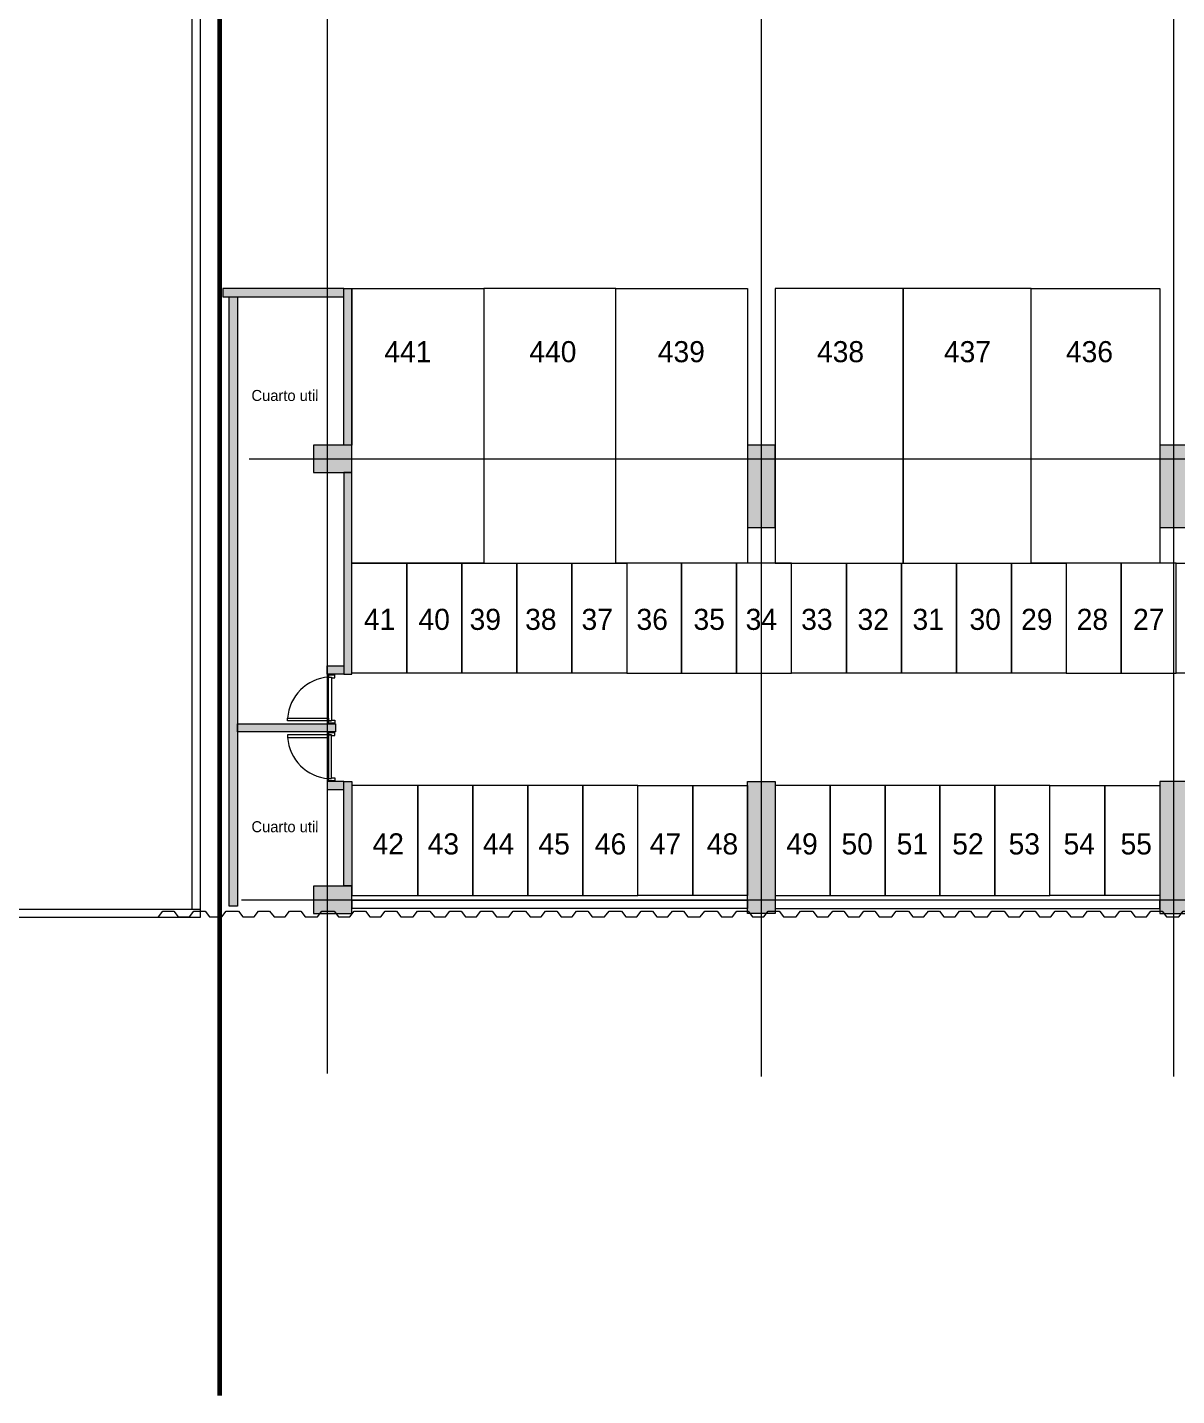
# Model space of a CAD drawing. Header units: metres. Extents: x 32 to 132, y -29 to 44.
# Drawn here: x 79.88 to 100.8, y -28.97 to -4.07 of the extents above; entities that cross this region are included whole.
import ezdxf

# ---------------------------------------------------------------- set-up
doc = ezdxf.new("R2010")
doc.units = ezdxf.units.M
doc.header["$LTSCALE"] = 100
doc.layers.add('A-WALL', color=8, linetype='Continuous', lineweight=9)
doc.layers.add('Arqui', color=8, linetype='Continuous', lineweight=0)

# ---------------------------------------------------------------- blocks, each defined once
blk = doc.blocks.new('A$C648cc0e8')
at = {"layer": 'Arqui'}
blk.add_lwpolyline([(51.147, 8.852), (51.147, 63.177), (51.298, 63.177), (51.298, 8.852)], dxfattribs=at)
blk.add_lwpolyline([(51.298, 8.702), (43.82, 8.702), (43.82, 8.852), (51.298, 8.852)], close=True, dxfattribs=at)
blk = doc.blocks.new('estructura etapa 3')
at = {"layer": 'Arqui'}
h = blk.add_hatch(color=256, dxfattribs=at)
h.paths.add_polyline_path([(-91.651, -6658.124), (-91.651, -6657.624), (-92.35, -6657.624), (-92.35, -6658.124)])
h.paths.add_polyline_path([(-49.354, -6658.124), (-49.354, -6657.624), (-50.055, -6657.624), (-50.055, -6658.124)])
h.paths.add_polyline_path([(-56.053, -6658.124), (-56.053, -6657.624), (-56.753, -6657.624), (-56.753, -6658.124)])
h.paths.add_polyline_path([(-76.45, -6659.124), (-76.95, -6659.124), (-76.95, -6657.624), (-76.45, -6657.624)])
h.paths.add_polyline_path([(-83.95, -6659.124), (-84.45, -6659.124), (-84.45, -6657.624), (-83.95, -6657.624)])
h.paths.add_polyline_path([(-60.452, -6659.124), (-60.952, -6659.124), (-60.952, -6657.624), (-60.452, -6657.624)])
h.paths.add_polyline_path([(-67.95, -6659.124), (-68.45, -6659.124), (-68.45, -6657.624), (-67.95, -6657.624)])
h.paths.add_polyline_path([(-91.85, -6668.199), (-91.851, -6667.599), (-92.35, -6667.599), (-92.349, -6668.199)])
h.paths.add_polyline_path([(-49.354, -6668.199), (-49.354, -6667.599), (-49.854, -6667.599), (-49.854, -6668.199)])
h.paths.add_polyline_path([(-56.154, -6668.149), (-56.154, -6667.649), (-56.854, -6667.649), (-56.854, -6668.149)])
h.paths.add_polyline_path([(-59.952, -6667.649), (-59.952, -6668.149), (-61.452, -6668.149), (-61.452, -6667.649)])
h.paths.add_polyline_path([(-75.95, -6667.649), (-75.95, -6668.149), (-77.45, -6668.149), (-77.45, -6667.649)])
h.paths.add_polyline_path([(-68.95, -6667.649), (-68.95, -6668.149), (-67.45, -6668.149), (-67.45, -6667.649)])
h.paths.add_polyline_path([(-84.95, -6667.649), (-84.95, -6668.149), (-83.45, -6668.149), (-83.45, -6667.649)])
h.paths.add_polyline_path([(-91.85, -6676.199), (-91.85, -6675.599), (-92.349, -6675.599), (-92.349, -6676.199)])
h.paths.add_polyline_path([(-49.354, -6676.199), (-49.354, -6675.599), (-49.854, -6675.599), (-49.854, -6676.199)])
h.paths.add_polyline_path([(-56.154, -6676.149), (-56.154, -6675.649), (-56.754, -6675.649), (-56.754, -6676.149)])
h.paths.add_polyline_path([(-59.952, -6675.649), (-59.952, -6676.149), (-61.452, -6676.149), (-61.452, -6675.649)])
h.paths.add_polyline_path([(-75.95, -6675.649), (-75.95, -6676.149), (-77.45, -6676.149), (-77.45, -6675.649)])
h.paths.add_polyline_path([(-68.95, -6675.649), (-68.95, -6676.149), (-67.45, -6676.149), (-67.45, -6675.649)])
h.paths.add_polyline_path([(-84.95, -6675.649), (-84.95, -6676.149), (-83.45, -6676.149), (-83.45, -6675.649)])
h.paths.add_polyline_path([(-91.847, -6686.299), (-91.851, -6685.699), (-92.35, -6685.699), (-92.346, -6686.299)])
h.paths.add_polyline_path([(-49.354, -6686.299), (-49.354, -6685.699), (-49.854, -6685.699), (-49.854, -6686.299)])
h.paths.add_polyline_path([(-56.154, -6686.249), (-56.154, -6685.749), (-56.754, -6685.749), (-56.754, -6686.249)])
h.paths.add_polyline_path([(-59.952, -6685.749), (-59.952, -6686.249), (-61.452, -6686.249), (-61.452, -6685.749)])
h.paths.add_polyline_path([(-75.95, -6685.749), (-75.95, -6686.249), (-77.45, -6686.249), (-77.45, -6685.749)])
h.paths.add_polyline_path([(-68.95, -6685.749), (-68.95, -6686.249), (-67.45, -6686.249), (-67.45, -6685.749)])
h.paths.add_polyline_path([(-84.95, -6685.749), (-84.95, -6686.249), (-83.45, -6686.249), (-83.45, -6685.749)])
h.paths.add_polyline_path([(-49.353, -6694.294), (-49.354, -6693.699), (-49.855, -6693.699), (-49.854, -6694.294)])
h.paths.add_polyline_path([(-56.054, -6694.249), (-56.054, -6693.749), (-56.753, -6693.749), (-56.753, -6694.249)])
h.paths.add_polyline_path([(-91.651, -6694.249), (-91.651, -6693.749), (-92.35, -6693.749), (-92.35, -6694.249)])
h.paths.add_polyline_path([(-59.952, -6693.749), (-59.952, -6694.249), (-61.452, -6694.249), (-61.452, -6693.749)])
h.paths.add_polyline_path([(-75.95, -6693.749), (-75.95, -6694.249), (-77.45, -6694.249), (-77.45, -6693.749)])
h.paths.add_polyline_path([(-68.95, -6693.749), (-68.95, -6694.249), (-67.45, -6694.249), (-67.45, -6693.749)])
h.paths.add_polyline_path([(-84.95, -6693.749), (-84.95, -6694.249), (-83.45, -6694.249), (-83.45, -6693.749)])
h.paths.add_polyline_path([(-49.358, -6703.974), (-49.353, -6703.374), (-49.854, -6703.374), (-49.859, -6703.974)])
h.paths.add_polyline_path([(-56.054, -6703.924), (-56.054, -6703.424), (-56.753, -6703.424), (-56.753, -6703.924)])
h.paths.add_polyline_path([(-67.95, -6704.924), (-67.95, -6703.424), (-68.45, -6703.424), (-68.45, -6704.924)])
h.paths.add_polyline_path([(-91.651, -6703.924), (-91.651, -6703.424), (-92.35, -6703.424), (-92.35, -6703.924)])
h.paths.add_polyline_path([(-61.847, -6703.424), (-60.347, -6703.424), (-60.347, -6703.924), (-61.847, -6703.924)])
h.paths.add_polyline_path([(-83.95, -6704.924), (-83.95, -6703.424), (-84.45, -6703.424), (-84.45, -6704.924)])
h.paths.add_polyline_path([(-76.45, -6704.924), (-76.45, -6703.424), (-76.95, -6703.424), (-76.95, -6704.924)])
h.paths.add_polyline_path([(-49.354, -6711.949), (-49.354, -6711.449), (-50.054, -6711.449), (-50.054, -6711.949)])
h.paths.add_polyline_path([(-55.954, -6711.949), (-55.954, -6711.449), (-56.654, -6711.449), (-56.654, -6711.949)])
h.paths.add_polyline_path([(-91.65, -6711.949), (-91.65, -6711.449), (-92.35, -6711.449), (-92.35, -6711.949)])
h.paths.add_polyline_path([(-60.952, -6711.949), (-60.952, -6709.549), (-60.452, -6709.549), (-60.452, -6711.949)])
h.paths.add_polyline_path([(-68.45, -6709.549), (-68.45, -6711.949), (-67.95, -6711.949), (-67.95, -6709.549)])
h.paths.add_polyline_path([(-76.95, -6709.549), (-76.95, -6711.949), (-76.45, -6711.949), (-76.45, -6709.549)])
h.paths.add_polyline_path([(-83.95, -6709.549), (-83.95, -6711.949), (-84.45, -6711.949), (-84.45, -6709.549)])
for p, q in [((-92.1, -6655.279), (-92.1, -6714.861)), ((-84.2, -6655.354), (-84.2, -6714.914)), ((-76.7, -6655.354), (-76.7, -6714.914)), ((-93.52, -6703.674), (-46.502, -6703.674)), ((-93.66, -6711.699), (-46.502, -6711.699))]:
    blk.add_line(p, q, dxfattribs=at)
for points in [[(-91.651, -6703.924), (-91.651, -6703.424), (-92.35, -6703.424), (-92.35, -6703.924)], [(-83.95, -6704.924), (-83.95, -6703.424), (-84.45, -6703.424), (-84.45, -6704.924)], [(-76.45, -6704.924), (-76.45, -6703.424), (-76.95, -6703.424), (-76.95, -6704.924)], [(-83.95, -6709.549), (-83.95, -6711.949), (-84.45, -6711.949), (-84.45, -6709.549)], [(-76.95, -6709.549), (-76.95, -6711.949), (-76.45, -6711.949), (-76.45, -6709.549)], [(-91.65, -6711.949), (-91.65, -6711.449), (-92.35, -6711.449), (-92.35, -6711.949)]]:
    blk.add_lwpolyline(points, close=True, dxfattribs=at)
blk = doc.blocks.new('A$C4ed580ad')
at = {"layer": 'Arqui', "ltscale": 0.03}
h = blk.add_hatch(color=256, dxfattribs=at)
h.dxf.hatch_style = 1
h.paths.add_polyline_path([(3.333, 20.15), (5.685, 20.15), (5.685, 17.301), (5.535, 17.301), (5.535, 20), (3.6, 20), (3.6, 12.23), (5.385, 12.23), (5.385, 12.079), (3.6, 12.079), (3.6, 8.906), (3.45, 8.906), (3.45, 20), (3.333, 20)])
h = blk.add_hatch(color=256, dxfattribs=at)
h.dxf.hatch_style = 1
h.paths.add_polyline_path([(5.535, 11.029), (5.535, 11.179), (5.235, 11.179), (5.235, 11.029)])
h.paths.add_polyline_path([(5.535, 11.179), (5.685, 11.179), (5.685, 9.276), (5.535, 9.276)])
h.paths.add_polyline_path([(5.535, 13.28), (5.535, 13.13), (5.235, 13.13), (5.235, 13.28)])
h.paths.add_polyline_path([(5.535, 13.13), (5.685, 13.13), (5.685, 16.801), (5.535, 16.801)])
at = {"layer": 'Arqui', "lineweight": 60, "ltscale": 0.3}
blk.add_line((3.275, 73), (3.275, 0), dxfattribs=at)
at = {"layer": 'Arqui'}
for points in [[(3.333, 20), (5.535, 20), (5.535, 20.15), (3.333, 20.15)], [(3.45, 20), (3.6, 20), (3.6, 8.906), (3.45, 8.906)], [(5.535, 20.15), (5.685, 20.15), (5.685, 17.301), (5.535, 17.301)], [(8.086, 20.15), (8.085, 15.15), (5.685, 15.15), (5.685, 20.15)], [(8.085, 20.15), (8.086, 15.15), (10.486, 15.15), (10.486, 20.15)], [(12.886, 20.15), (12.886, 15.15), (10.486, 15.15), (10.486, 20.15)], [(13.385, 20.15), (13.386, 15.15), (15.715, 15.15), (15.715, 20.15)], [(15.715, 20.15), (15.716, 15.15), (18.045, 15.15), (18.045, 20.15)], [(20.386, 20.15), (20.386, 15.15), (18.045, 15.15), (18.045, 20.15)], [(5.535, 13.13), (5.685, 13.13), (5.685, 16.801), (5.535, 16.801)], [(6.685, 13.15), (5.685, 13.15), (5.685, 15.15), (6.685, 15.15)], [(7.685, 13.15), (6.685, 13.15), (6.685, 15.15), (7.685, 15.15)], [(8.685, 13.15), (7.685, 13.15), (7.685, 15.15), (8.685, 15.15)], [(9.685, 13.15), (8.685, 13.15), (8.685, 15.15), (9.685, 15.15)], [(10.685, 13.15), (9.685, 13.15), (9.685, 15.15), (10.685, 15.15)], [(10.685, 13.15), (11.685, 13.15), (11.685, 15.15), (10.685, 15.15)], [(11.685, 13.15), (12.685, 13.15), (12.685, 15.15), (11.685, 15.15)], [(12.685, 13.15), (13.685, 13.15), (13.685, 15.15), (12.685, 15.15)], [(14.685, 13.15), (13.685, 13.15), (13.685, 15.15), (14.685, 15.15)], [(15.685, 13.15), (14.685, 13.15), (14.685, 15.15), (15.685, 15.15)], [(16.685, 13.15), (15.685, 13.15), (15.685, 15.15), (16.685, 15.15)], [(17.685, 13.15), (16.685, 13.15), (16.685, 15.15), (17.685, 15.15)], [(18.685, 13.15), (17.685, 13.15), (17.685, 15.15), (18.685, 15.15)], [(18.685, 13.15), (19.685, 13.15), (19.685, 15.15), (18.685, 15.15)], [(19.685, 13.15), (20.685, 13.15), (20.685, 15.15), (19.685, 15.15)], [(21.685, 13.15), (20.685, 13.15), (20.685, 15.15), (21.685, 15.15)], [(5.535, 13.28), (5.535, 13.13), (5.235, 13.13), (5.235, 13.28)], [(5.31, 12.28), (5.26, 12.28), (5.26, 13.079), (5.31, 13.079)], [(5.31, 12.28), (5.26, 12.28), (5.26, 13.079), (5.31, 13.079)], [(5.385, 12.23), (5.385, 12.079), (3.6, 12.079), (3.6, 12.23)], [(5.26, 12.331), (5.26, 12.28), (4.513, 12.28), (4.513, 12.331)], [(5.26, 12.331), (5.26, 12.28), (4.513, 12.28), (4.513, 12.331)], [(5.26, 11.978), (5.26, 12.029), (4.513, 12.029), (4.513, 11.978)], [(5.26, 11.978), (5.26, 12.029), (4.513, 12.029), (4.513, 11.978)], [(5.31, 12.029), (5.26, 12.029), (5.26, 11.23), (5.31, 11.23)], [(5.31, 12.029), (5.26, 12.029), (5.26, 11.23), (5.31, 11.23)], [(5.535, 11.029), (5.535, 11.179), (5.235, 11.179), (5.235, 11.029)], [(5.535, 11.179), (5.685, 11.179), (5.685, 9.276), (5.535, 9.276)], [(6.886, 11.103), (5.685, 11.103), (5.685, 9.103), (6.886, 9.103)], [(7.886, 11.103), (6.886, 11.103), (6.886, 9.103), (7.886, 9.103)], [(8.886, 11.103), (7.886, 11.103), (7.886, 9.103), (8.886, 9.103)], [(9.886, 11.103), (8.886, 11.103), (8.886, 9.103), (9.886, 9.103)], [(10.886, 11.103), (9.886, 11.103), (9.886, 9.103), (10.886, 9.103)], [(10.886, 11.103), (11.886, 11.103), (11.886, 9.103), (10.886, 9.103)], [(11.886, 11.103), (12.886, 11.103), (12.886, 9.103), (11.886, 9.103)], [(14.386, 11.103), (13.386, 11.103), (13.386, 9.103), (14.386, 9.103)], [(15.386, 11.103), (14.386, 11.103), (14.386, 9.103), (15.386, 9.103)], [(16.386, 11.103), (15.386, 11.103), (15.386, 9.103), (16.386, 9.103)], [(17.386, 11.103), (16.386, 11.103), (16.386, 9.103), (17.386, 9.103)], [(18.386, 11.103), (17.386, 11.103), (17.386, 9.103), (18.386, 9.103)], [(18.386, 11.103), (19.386, 11.103), (19.386, 9.103), (18.386, 9.103)], [(19.386, 11.103), (20.386, 11.103), (20.386, 9.103), (19.386, 9.103)], [(12.886, 9.016), (12.886, 8.866), (5.686, 8.866), (5.686, 9.016)], [(13.386, 9.016), (13.386, 8.866), (20.385, 8.866), (20.385, 9.016)]]:
    blk.add_lwpolyline(points, close=True, dxfattribs=at)
for points in [[(5.31, 13.066), (5.372, 13.066), (5.372, 13.117), (5.26, 13.117), (5.26, 13.079), (5.31, 13.079), (5.31, 13.066)], [(5.31, 13.066), (5.372, 13.066), (5.372, 13.117), (5.26, 13.117), (5.26, 13.079), (5.31, 13.079), (5.31, 13.066)], [(5.272, 13.13), (5.272, 13.117), (5.36, 13.117), (5.36, 13.13)], [(5.272, 13.13), (5.272, 13.117), (5.36, 13.117), (5.36, 13.13)], [(5.31, 12.293), (5.372, 12.293), (5.372, 12.242), (5.26, 12.242), (5.26, 12.28), (5.31, 12.28), (5.31, 12.293)], [(5.31, 12.293), (5.372, 12.293), (5.372, 12.242), (5.26, 12.242), (5.26, 12.28), (5.31, 12.28), (5.31, 12.293)], [(5.272, 12.23), (5.272, 12.242), (5.36, 12.242), (5.36, 12.23)], [(5.272, 12.23), (5.272, 12.242), (5.36, 12.242), (5.36, 12.23)], [(5.31, 12.016), (5.372, 12.016), (5.372, 12.067), (5.26, 12.067), (5.26, 12.029), (5.31, 12.029), (5.31, 12.016)], [(5.31, 12.016), (5.372, 12.016), (5.372, 12.067), (5.26, 12.067), (5.26, 12.029), (5.31, 12.029), (5.31, 12.016)], [(5.272, 12.079), (5.272, 12.067), (5.36, 12.067), (5.36, 12.079)], [(5.272, 12.079), (5.272, 12.067), (5.36, 12.067), (5.36, 12.079)], [(5.31, 11.243), (5.372, 11.243), (5.372, 11.192), (5.26, 11.192), (5.26, 11.23), (5.31, 11.23), (5.31, 11.243)], [(5.31, 11.243), (5.372, 11.243), (5.372, 11.192), (5.26, 11.192), (5.26, 11.23), (5.31, 11.23), (5.31, 11.243)], [(5.272, 11.179), (5.272, 11.192), (5.36, 11.192), (5.36, 11.179)], [(5.272, 11.179), (5.272, 11.192), (5.36, 11.192), (5.36, 11.179)], [(2.163, 8.716), (2.243, 8.815), (2.445, 8.815), (2.525, 8.716), (2.728, 8.716), (2.808, 8.815), (3.011, 8.815), (3.091, 8.716), (3.316, 8.716), (3.396, 8.815), (3.622, 8.815), (3.702, 8.716), (3.904, 8.716)], [(3.904, 8.716), (3.984, 8.815), (4.187, 8.815), (4.267, 8.716), (4.47, 8.716), (4.55, 8.815), (4.752, 8.815), (4.832, 8.716), (5.058, 8.716), (5.138, 8.815), (5.363, 8.815), (5.443, 8.716), (5.646, 8.716)], [(5.646, 8.716), (5.726, 8.815), (5.929, 8.815), (6.009, 8.716), (6.211, 8.716), (6.291, 8.815), (6.494, 8.815), (6.574, 8.716), (6.799, 8.716), (6.879, 8.815), (7.105, 8.815), (7.185, 8.716), (7.387, 8.716)], [(7.387, 8.716), (7.467, 8.815), (7.67, 8.815), (7.75, 8.716), (7.953, 8.716), (8.033, 8.815), (8.236, 8.815), (8.316, 8.716), (8.541, 8.716), (8.621, 8.815), (8.846, 8.815), (8.926, 8.716), (9.129, 8.716)], [(9.129, 8.716), (9.209, 8.815), (9.412, 8.815), (9.492, 8.716), (9.694, 8.716), (9.774, 8.815), (9.977, 8.815), (10.057, 8.716), (10.283, 8.716), (10.363, 8.815), (10.588, 8.815), (10.668, 8.716), (10.871, 8.716)], [(10.871, 8.716), (10.951, 8.815), (11.153, 8.815), (11.233, 8.716), (11.436, 8.716), (11.516, 8.815), (11.719, 8.815), (11.799, 8.716), (12.024, 8.716), (12.104, 8.815), (12.329, 8.815), (12.409, 8.716), (12.612, 8.716)], [(12.612, 8.716), (12.692, 8.815), (12.895, 8.815), (12.975, 8.716), (13.178, 8.716), (13.258, 8.815), (13.46, 8.815), (13.54, 8.716), (13.766, 8.716), (13.846, 8.815), (14.071, 8.815), (14.151, 8.716), (14.354, 8.716)], [(14.354, 8.716), (14.434, 8.815), (14.636, 8.815), (14.716, 8.716), (14.919, 8.716), (14.999, 8.815), (15.202, 8.815), (15.282, 8.716), (15.507, 8.716), (15.587, 8.815), (15.813, 8.815), (15.893, 8.716), (16.095, 8.716)], [(16.095, 8.716), (16.175, 8.815), (16.378, 8.815), (16.458, 8.716), (16.661, 8.716), (16.741, 8.815), (16.943, 8.815), (17.023, 8.716), (17.249, 8.716), (17.329, 8.815), (17.554, 8.815), (17.634, 8.716), (17.837, 8.716)], [(17.837, 8.716), (17.917, 8.815), (18.12, 8.815), (18.2, 8.716), (18.402, 8.716), (18.482, 8.815), (18.685, 8.815), (18.765, 8.716), (18.99, 8.716), (19.07, 8.815), (19.296, 8.815), (19.376, 8.716), (19.579, 8.716)], [(19.579, 8.716), (19.659, 8.815), (19.861, 8.815), (19.941, 8.716), (20.144, 8.716), (20.224, 8.815), (20.427, 8.815), (20.507, 8.716), (20.732, 8.716), (20.812, 8.815), (21.037, 8.815), (21.117, 8.716), (21.32, 8.716)]]:
    blk.add_lwpolyline(points, dxfattribs=at)
for centre, start, end in [((5.323, 12.269), 94.4578, 175.5956), ((5.323, 12.269), 94.4578, 175.5956), ((5.323, 12.04), 184.4044, 265.5422), ((5.323, 12.04), 184.4044, 265.5422)]:
    blk.add_arc(centre, 0.813, start, end, dxfattribs=at)
blk.add_blockref('estructura etapa 3', (97.335, 6720.724), dxfattribs=at)
for p in [(3.856, 18.104), (3.856, 10.255)]:
    blk.add_text('Cuarto util', height=0.2, rotation=359.9331, dxfattribs=at).set_placement(p)
at = {"layer": 'Arqui', "char_height": 0.384, "attachment_point": 1, "rotation": 360}
for s, width, insert in [('441', 2.00679, (6.274, 19.193)), ('440', 2.00679, (8.913, 19.193)), ('439', 2.00679, (11.251, 19.193)), ('438', 2.00679, (14.148, 19.193)), ('437', 2.00679, (16.458, 19.193)), ('436', 2.00679, (18.678, 19.193)), ('41', 0.89145, (5.902, 14.321)), ('40', 0.89145, (6.896, 14.321)), ('39', 0.89145, (7.826, 14.321)), ('38', 0.89145, (8.837, 14.321)), ('37', 0.89145, (9.863, 14.321)), ('36', 0.89145, (10.863, 14.321)), ('35', 0.89145, (11.9, 14.321)), ('34', 0.89145, (12.849, 14.321)), ('33', 0.89145, (13.86, 14.321)), ('32', 0.89145, (14.886, 14.321)), ('31', 0.89145, (15.886, 14.321)), ('30', 0.89145, (16.923, 14.321)), ('29', 0.89145, (17.863, 14.321)), ('28', 0.89145, (18.874, 14.321)), ('27', 0.89145, (19.9, 14.321)), ('42', 0.89145, (6.06, 10.234)), ('43', 0.89145, (7.063, 10.234)), ('44', 0.89145, (8.068, 10.234)), ('45', 0.89145, (9.079, 10.234)), ('46', 0.89145, (10.105, 10.234)), ('47', 0.89145, (11.105, 10.234)), ('48', 0.89145, (12.142, 10.234)), ('49', 0.89145, (13.591, 10.234)), ('50', 0.89145, (14.593, 10.234)), ('51', 0.89145, (15.598, 10.234)), ('52', 0.89145, (16.609, 10.234)), ('53', 0.89145, (17.635, 10.234)), ('54', 0.89145, (18.635, 10.234)), ('55', 0.89145, (19.672, 10.234))]:
    blk.add_mtext_dynamic_manual_height_columns(s, width=width, gutter_width=5, heights=[0], dxfattribs=dict(at, insert=insert))

msp = doc.modelspace()

# ---------------------------------------------------------------- block references
at = {"layer": 'A-WALL'}
msp.add_blockref('A$C648cc0e8', (31.731, -28.974), dxfattribs=at)
at = {"layer": 'Arqui'}
msp.add_blockref('A$C4ed580ad', (80.104, -28.974), dxfattribs=at)

doc.saveas('drawing.dxf')
